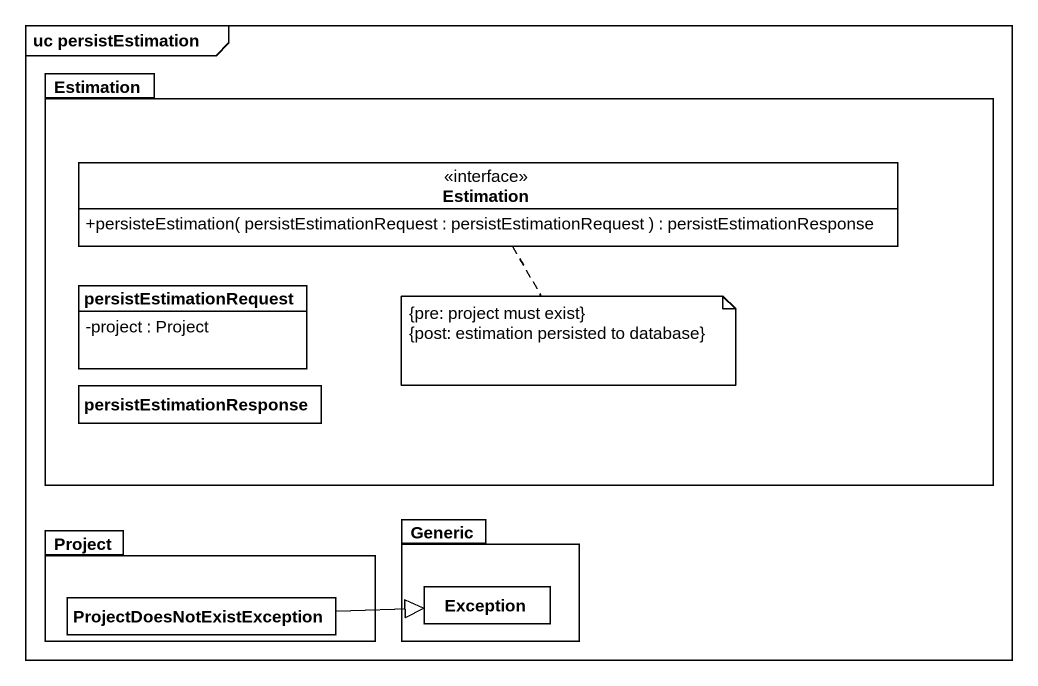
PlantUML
@startuml
mainframe uc persistEstimation
hide circle
hide empty members
skinparam classAttributeIconSize 0
package Estimation {
  interface "Estimation" as Estimation_2 {
    +persisteEstimation( persistEstimationRequest : persistEstimationRequest ) : persistEstimationResponse
  }
  class persistEstimationRequest {
    -project : Project
  }
  class persistEstimationResponse
}
package Project {
  class ProjectDoesNotExistException
}
package Generic {
  class "Exception" as Exception_
}
ProjectDoesNotExistException -right-|> Exception_
note bottom of Estimation_2
  {pre: project must exist}
  {post: estimation persisted to database}
end note
@enduml
